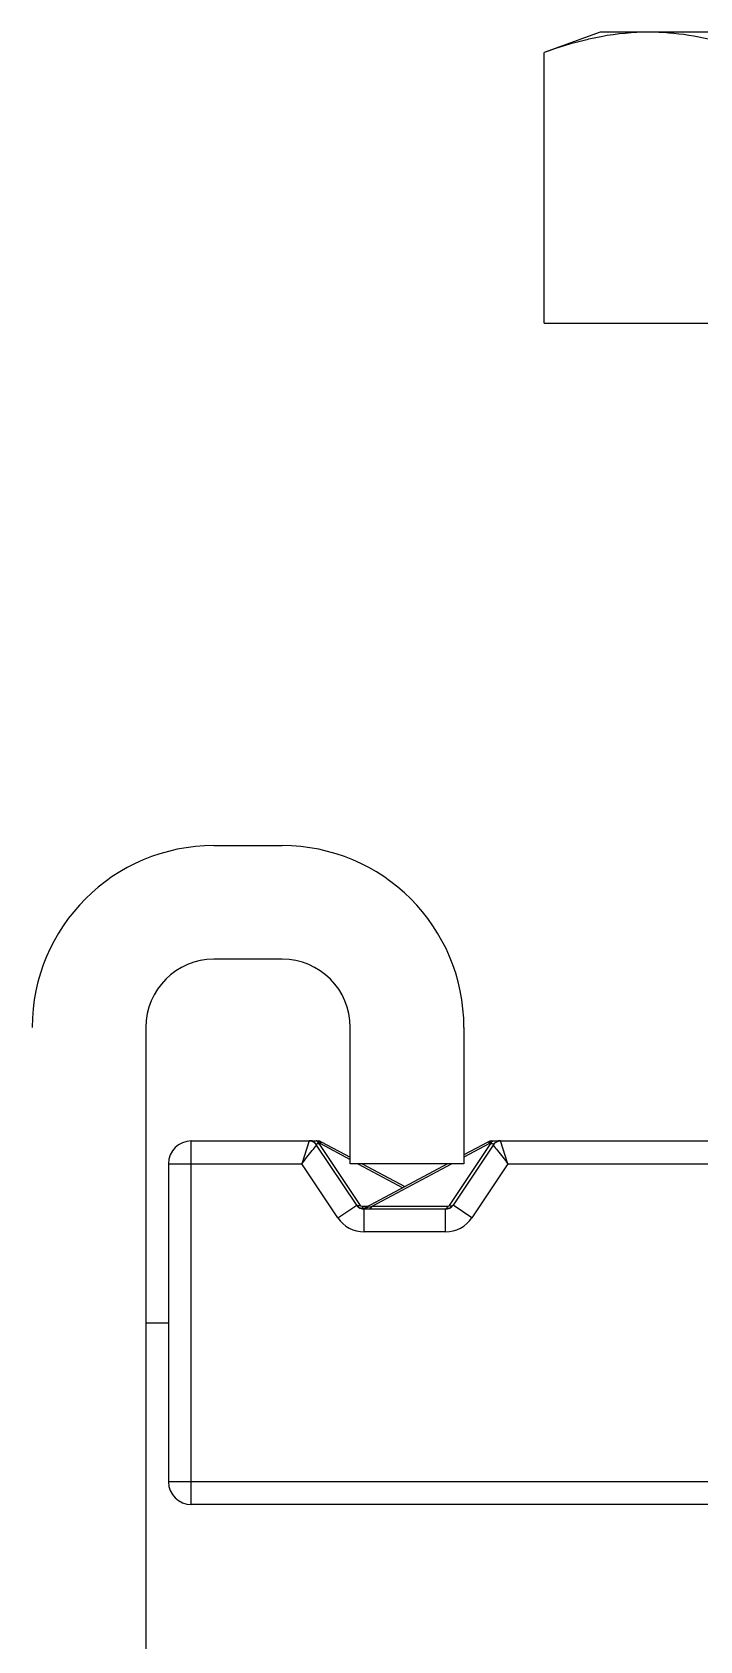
# Model space of a CAD drawing. Extents: x 27938 to 1042331, y -235042 to 1535213.
# Drawn here: x 732577 to 732747.7, y 769173.6 to 769584.8 of the extents above; entities that cross this region are included whole.
import ezdxf

# ---------------------------------------------------------------- set-up
doc = ezdxf.new("R2010")
doc.units = 0
doc.header["$LTSCALE"] = 1000
doc.header["$MEASUREMENT"] = 0

msp = doc.modelspace()

# ---------------------------------------------------------------- linework, layer by layer
at = {"linetype": 'Continuous'}
for p, q in [((732722.24, 769584.79), (732707.86, 769579.56)), ((732908.09, 769584.79), (732722.24, 769584.79)), ((732707.86, 769510.45), (732707.86, 769579.56)), ((732707.86, 769510.45), (732922.47, 769510.45)), ((732623.5, 769376.87), (732640.93, 769376.87)), ((732640.93, 769347.83), (732623.5, 769347.83)), ((732606.08, 769330.4), (732606.08, 768947.08)), ((732658.35, 769295.56), (732658.35, 769330.4)), ((732687.39, 769330.4), (732687.39, 769295.56)), ((732617.7, 769208.44), (732617.7, 769301.36)), ((732617.7, 769301.36), (732647.82, 769301.36)), ((732647.82, 769301.36), (732645.95, 769295.56)), ((732647.85, 769301.36), (732650.11, 769301.36)), ((732648.58, 769301.36), (732647.94, 769301.36)), ((732649.7, 769301.36), (732649.58, 769301.36)), ((732650.28, 769300.71), (732660.85, 769284.85)), ((732650.28, 769300.71), (732650.69, 769300.71)), ((732650.57, 769301), (732650.67, 769300.76)), ((732650.69, 769300.71), (732650.93, 769301.16)), ((732650.69, 769300.71), (732658.35, 769296.6)), ((732650.93, 769301.16), (732658.35, 769297.18)), ((732683.73, 769284.86), (732694.3, 769300.71)), ((732693.65, 769301.16), (732687.39, 769297.81)), ((732693.89, 769300.71), (732687.39, 769297.23)), ((732693.65, 769301.16), (732693.89, 769300.71)), ((732693.89, 769300.71), (732694.3, 769300.71)), ((732694.01, 769301), (732693.91, 769300.76)), ((732694.47, 769301.36), (732696.73, 769301.36)), ((732696.72, 769301.36), (732696.12, 769301.36)), ((732696.77, 769301.36), (732935.43, 769301.36)), ((732698.63, 769295.56), (732696.77, 769301.36)), ((732659.98, 769284.97), (732649.75, 769300.33)), ((732694.83, 769300.33), (732684.6, 769284.97)), ((732611.89, 769295.56), (732611.89, 769214.24)), ((732611.89, 769295.56), (732645.95, 769295.56)), ((732655.15, 769281.75), (732645.95, 769295.56)), ((732687.39, 769295.56), (732658.35, 769295.56)), ((732660.31, 769295.56), (732671.75, 769289.42)), ((732661.39, 769295.56), (732672.29, 769289.71)), ((732683.19, 769295.56), (732662.29, 769284.36)), ((732684.27, 769295.56), (732663.82, 769284.6)), ((732698.63, 769295.56), (732689.43, 769281.75)), ((732698.63, 769295.56), (732931.7, 769295.56)), ((732655.15, 769281.75), (732659.98, 769284.97)), ((732662.74, 769284.6), (732661.34, 769284.6)), ((732662.83, 769284.36), (732662.65, 769284.32)), ((732663.28, 769284.47), (732662.83, 769284.36)), ((732663.82, 769284.6), (732663.28, 769284.47)), ((732683.25, 769284.6), (732663.82, 769284.6)), ((732689.43, 769281.75), (732684.6, 769284.97)), ((732661.92, 769278.13), (732661.92, 769283.94)), ((732682.66, 769283.94), (732661.92, 769283.94)), ((732682.66, 769278.13), (732682.66, 769283.94)), ((732682.66, 769278.13), (732661.92, 769278.13)), ((732606.08, 769254.9), (732611.89, 769254.9)), ((732954.56, 769214.24), (732611.89, 769214.24)), ((733012.64, 769208.44), (732617.7, 769208.44))]:
    msp.add_line(p, q, dxfattribs=at)
for centre, radius, start, end in [((732623.5, 769330.4), 46.46, 90, 180), ((732640.93, 769330.4), 46.46, 0, 90), ((732623.5, 769330.4), 17.42, 90, 180), ((732640.93, 769330.4), 17.42, 0, 90), ((732617.7, 769295.56), 5.81, 90, 180), ((732647.82, 769299.04), 2.32, 33.6901, 90), ((732650.11, 769299.62), 1.74, 61.8161, 90), ((732649.43, 769300.37), 1.3, 28.7138, 31.9), ((732648.61, 769300), 2.2, 18.7744, 20.2094), ((732694.47, 769299.62), 1.74, 90, 118.1839), ((732695.97, 769300), 2.2, 159.7941, 161.2334), ((732695.15, 769300.37), 1.3, 148.1081, 151.2843), ((732696.77, 769299.04), 2.32, 90, 146.3099), ((732661.92, 769286.26), 2.32, 213.6901, 270), ((732661.47, 769285.89), 1.74, 219.7533, 298.1839), ((732682.66, 769286.26), 2.32, 270, 326.3099), ((732683.11, 769285.89), 1.74, 274.2749, 313.9112), ((732661.92, 769286.26), 8.13, 213.6901, 270), ((732682.66, 769286.26), 8.13, 270, 326.3099), ((732617.7, 769214.24), 5.81, 180, 270)]:
    msp.add_arc(centre, radius, start, end, dxfattribs=at)
for points in [[(732734.69, 769584.79), (732730.6, 769584.79), (732726.5, 769584.39), (732722.48, 769583.64)], [(732650.11, 769301.36), (732650.28, 769301.36), (732650.44, 769301.21), (732650.53, 769301.06)], [(732694.47, 769301.36), (732694.3, 769301.36), (732694.14, 769301.21), (732694.05, 769301.06)], [(732661.34, 769284.6), (732661.15, 769284.6), (732660.95, 769284.7), (732660.85, 769284.85)], [(732661.34, 769284.6), (732661.39, 769284.45), (732661.45, 769284.3), (732661.55, 769284.17)], [(732662.65, 769284.32), (732662.52, 769284.17), (732662.36, 769284.05), (732662.18, 769283.98)], [(732662.65, 769284.32), (732662.54, 769284.28), (732662.39, 769284.29), (732662.29, 769284.36)], [(732683.73, 769284.86), (732683.63, 769284.7), (732683.43, 769284.6), (732683.25, 769284.6)]]:
    msp.add_open_spline(points, degree=3, dxfattribs=at)
for points, knots in [([(732761.52, 769579.56), (732759.32, 769580.36), (732750.66, 769583.24), (732741.49, 769584.79), (732734.69, 769584.79)], [0, 0, 0, 0, 0.255699, 1, 1, 1, 1]), ([(732722.48, 769583.64), (732721.25, 769583.42), (732716.29, 769582.37), (732711.44, 769580.86), (732707.86, 769579.56)], [0, 0, 0, 0, 0.246984, 1, 1, 1, 1]), ([(732649.75, 769300.33), (732649.69, 769300.42), (732649.6, 769300.82), (732650.09, 769300.74), (732650.28, 769300.71)], [0, 0, 0, 0, 0.346904, 1, 1, 1, 1]), ([(732649.92, 769301.29), (732649.89, 769301.31), (732649.82, 769301.35), (732649.74, 769301.36), (732649.7, 769301.36)], [0, 0, 0, 0, 0.519543, 1, 1, 1, 1]), ([(732650.28, 769300.71), (732650.26, 769300.77), (732650.18, 769300.98), (732650.05, 769301.19), (732649.92, 769301.29)], [0, 0, 0, 0, 0.29815, 1, 1, 1, 1]), ([(732694.3, 769300.71), (732694.32, 769300.77), (732694.4, 769300.98), (732694.53, 769301.19), (732694.66, 769301.29)], [0, 0, 0, 0, 0.298151, 1, 1, 1, 1]), ([(732694.3, 769300.71), (732694.49, 769300.74), (732694.98, 769300.82), (732694.89, 769300.42), (732694.83, 769300.33)], [0, 0, 0, 0, 0.652586, 1, 1, 1, 1]), ([(732694.66, 769301.29), (732694.69, 769301.31), (732694.76, 769301.35), (732694.84, 769301.36), (732694.88, 769301.36)], [0, 0, 0, 0, 0.519447, 1, 1, 1, 1]), ([(732645.95, 769295.56), (732646.83, 769296.67), (732648.05, 769298.3), (732649.41, 769299.82), (732649.75, 769300.33)], [0, 0, 0, 0, 0.698346, 1, 1, 1, 1]), ([(732694.83, 769300.33), (732695.17, 769299.82), (732696.53, 769298.3), (732697.75, 769296.67), (732698.63, 769295.56)], [0, 0, 0, 0, 0.301655, 1, 1, 1, 1]), ([(732660.17, 769284.84), (732660.13, 769284.85), (732660.06, 769284.89), (732660.01, 769284.94), (732659.98, 769284.97)], [0, 0, 0, 0, 0.522211, 1, 1, 1, 1]), ([(732660.85, 769284.85), (732660.79, 769284.84), (732660.56, 769284.79), (732660.32, 769284.78), (732660.17, 769284.84)], [0, 0, 0, 0, 0.298572, 1, 1, 1, 1]), ([(732663.82, 769284.6), (732663.79, 769284.5), (732663.69, 769284.23), (732663.44, 769283.94), (732663.24, 769283.94)], [0, 0, 0, 0, 0.333363, 1, 1, 1, 1]), ([(732683.25, 769284.6), (732683.21, 769284.5), (732683.11, 769284.23), (732682.86, 769283.94), (732682.66, 769283.94)], [0, 0, 0, 0, 0.333363, 1, 1, 1, 1]), ([(732683.73, 769284.86), (732683.82, 769284.83), (732684.11, 769284.77), (732684.49, 769284.81), (732684.6, 769284.97)], [0, 0, 0, 0, 0.33351, 1, 1, 1, 1])]:
    msp.add_open_spline(points, degree=3, knots=knots, dxfattribs=at)

doc.saveas('drawing.dxf')
